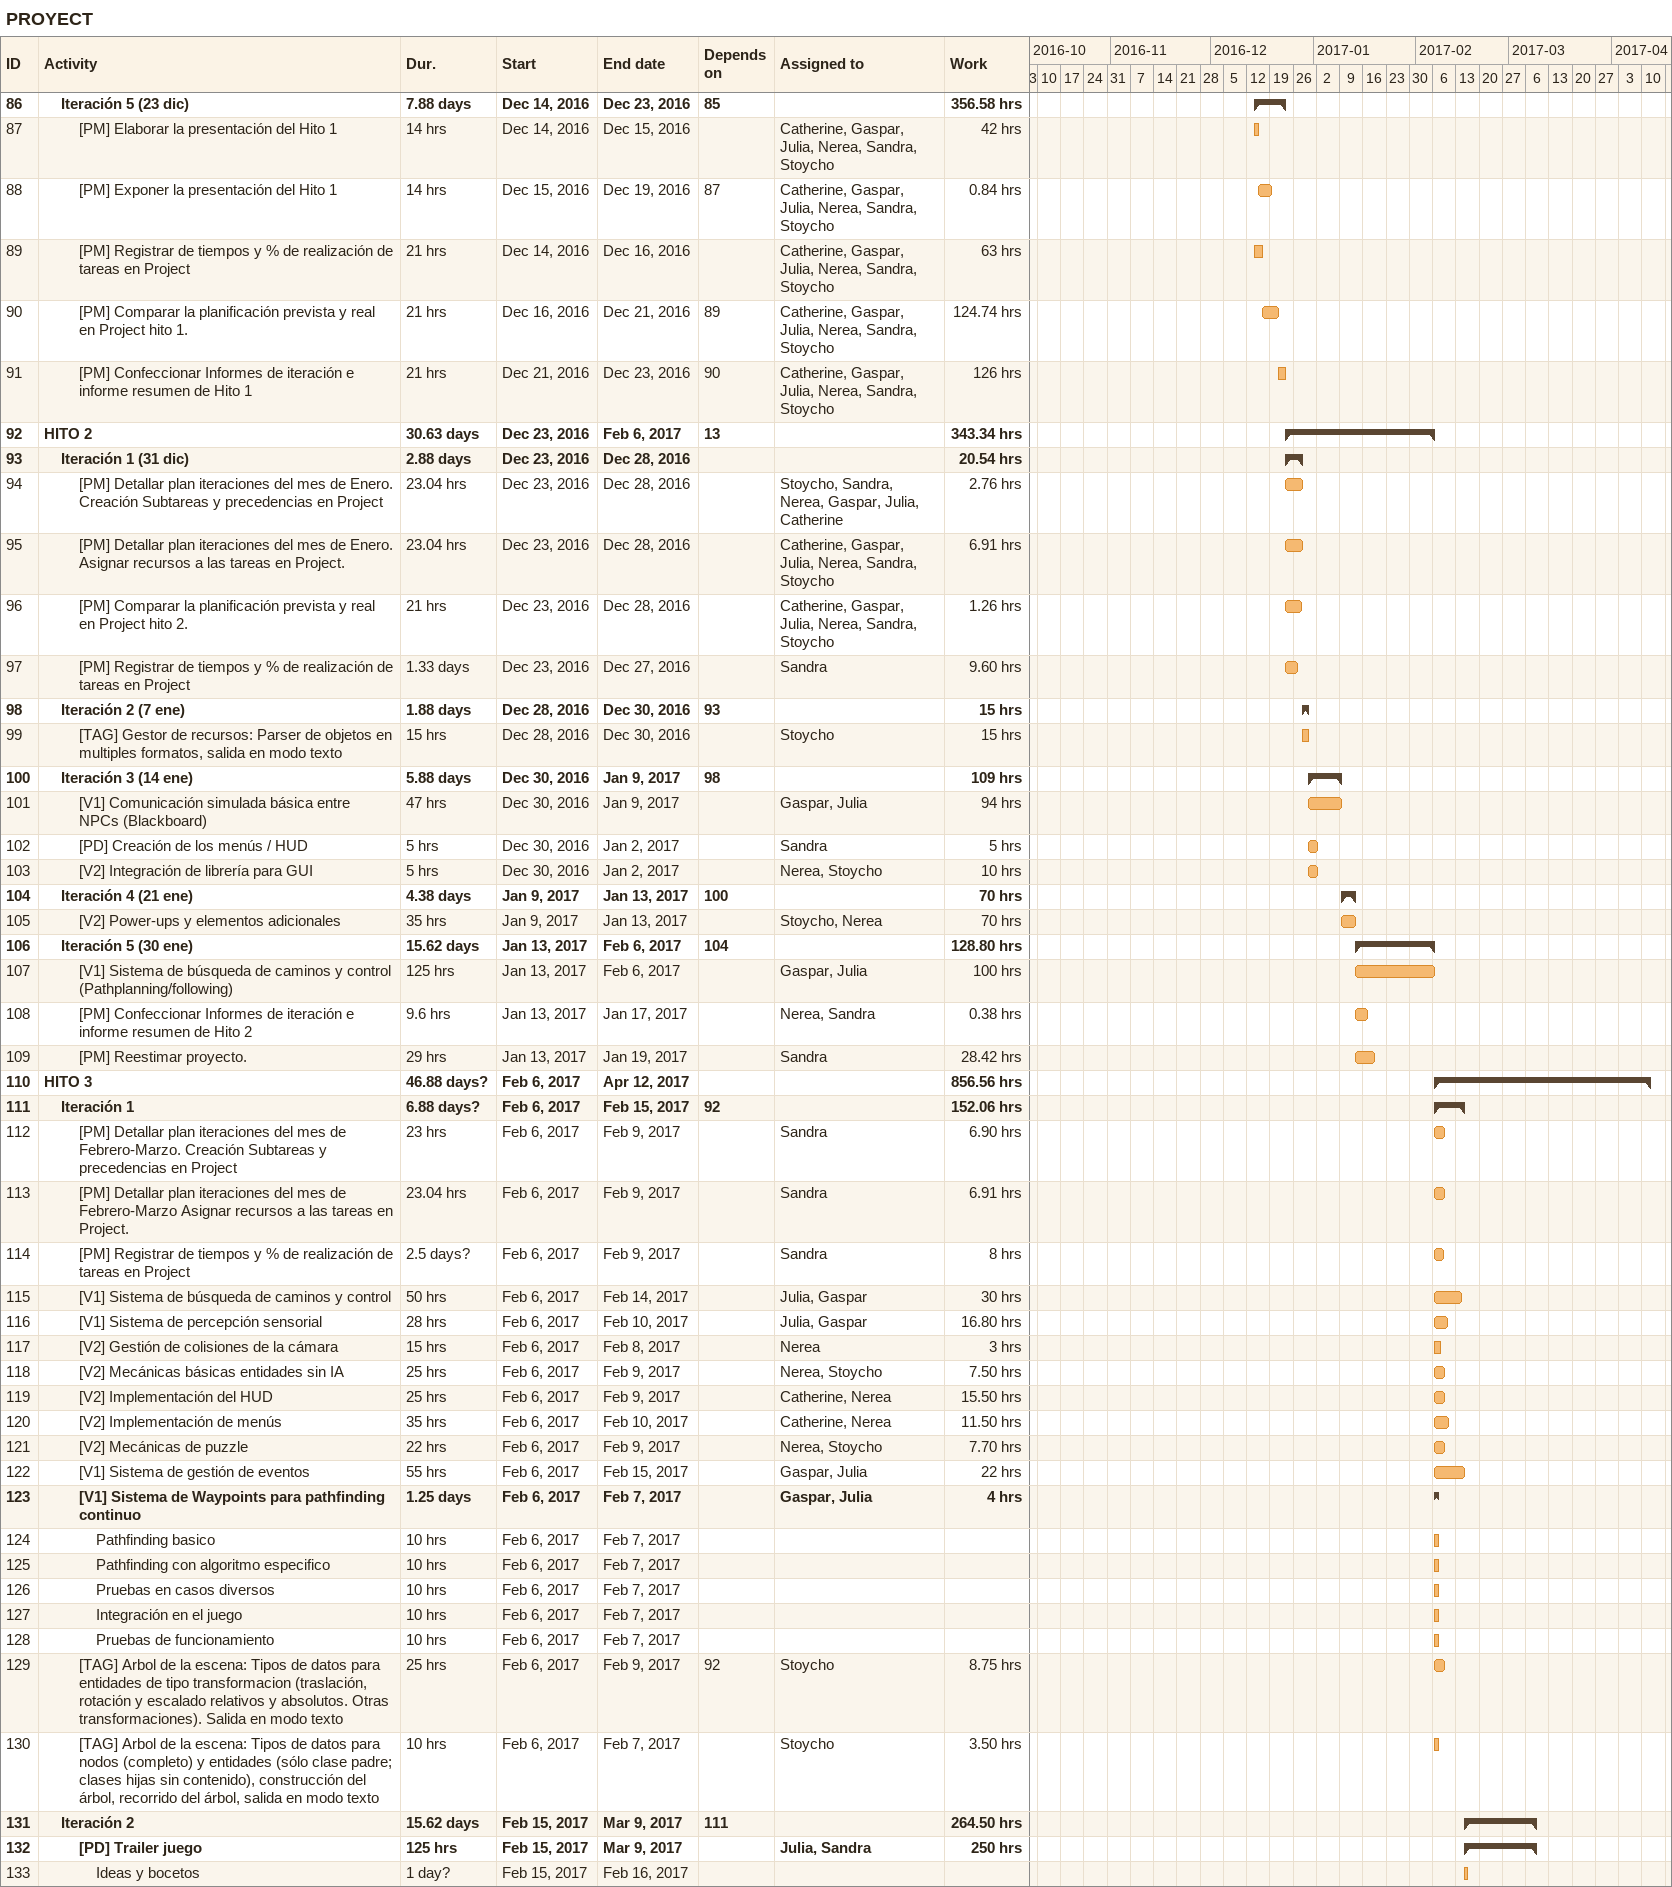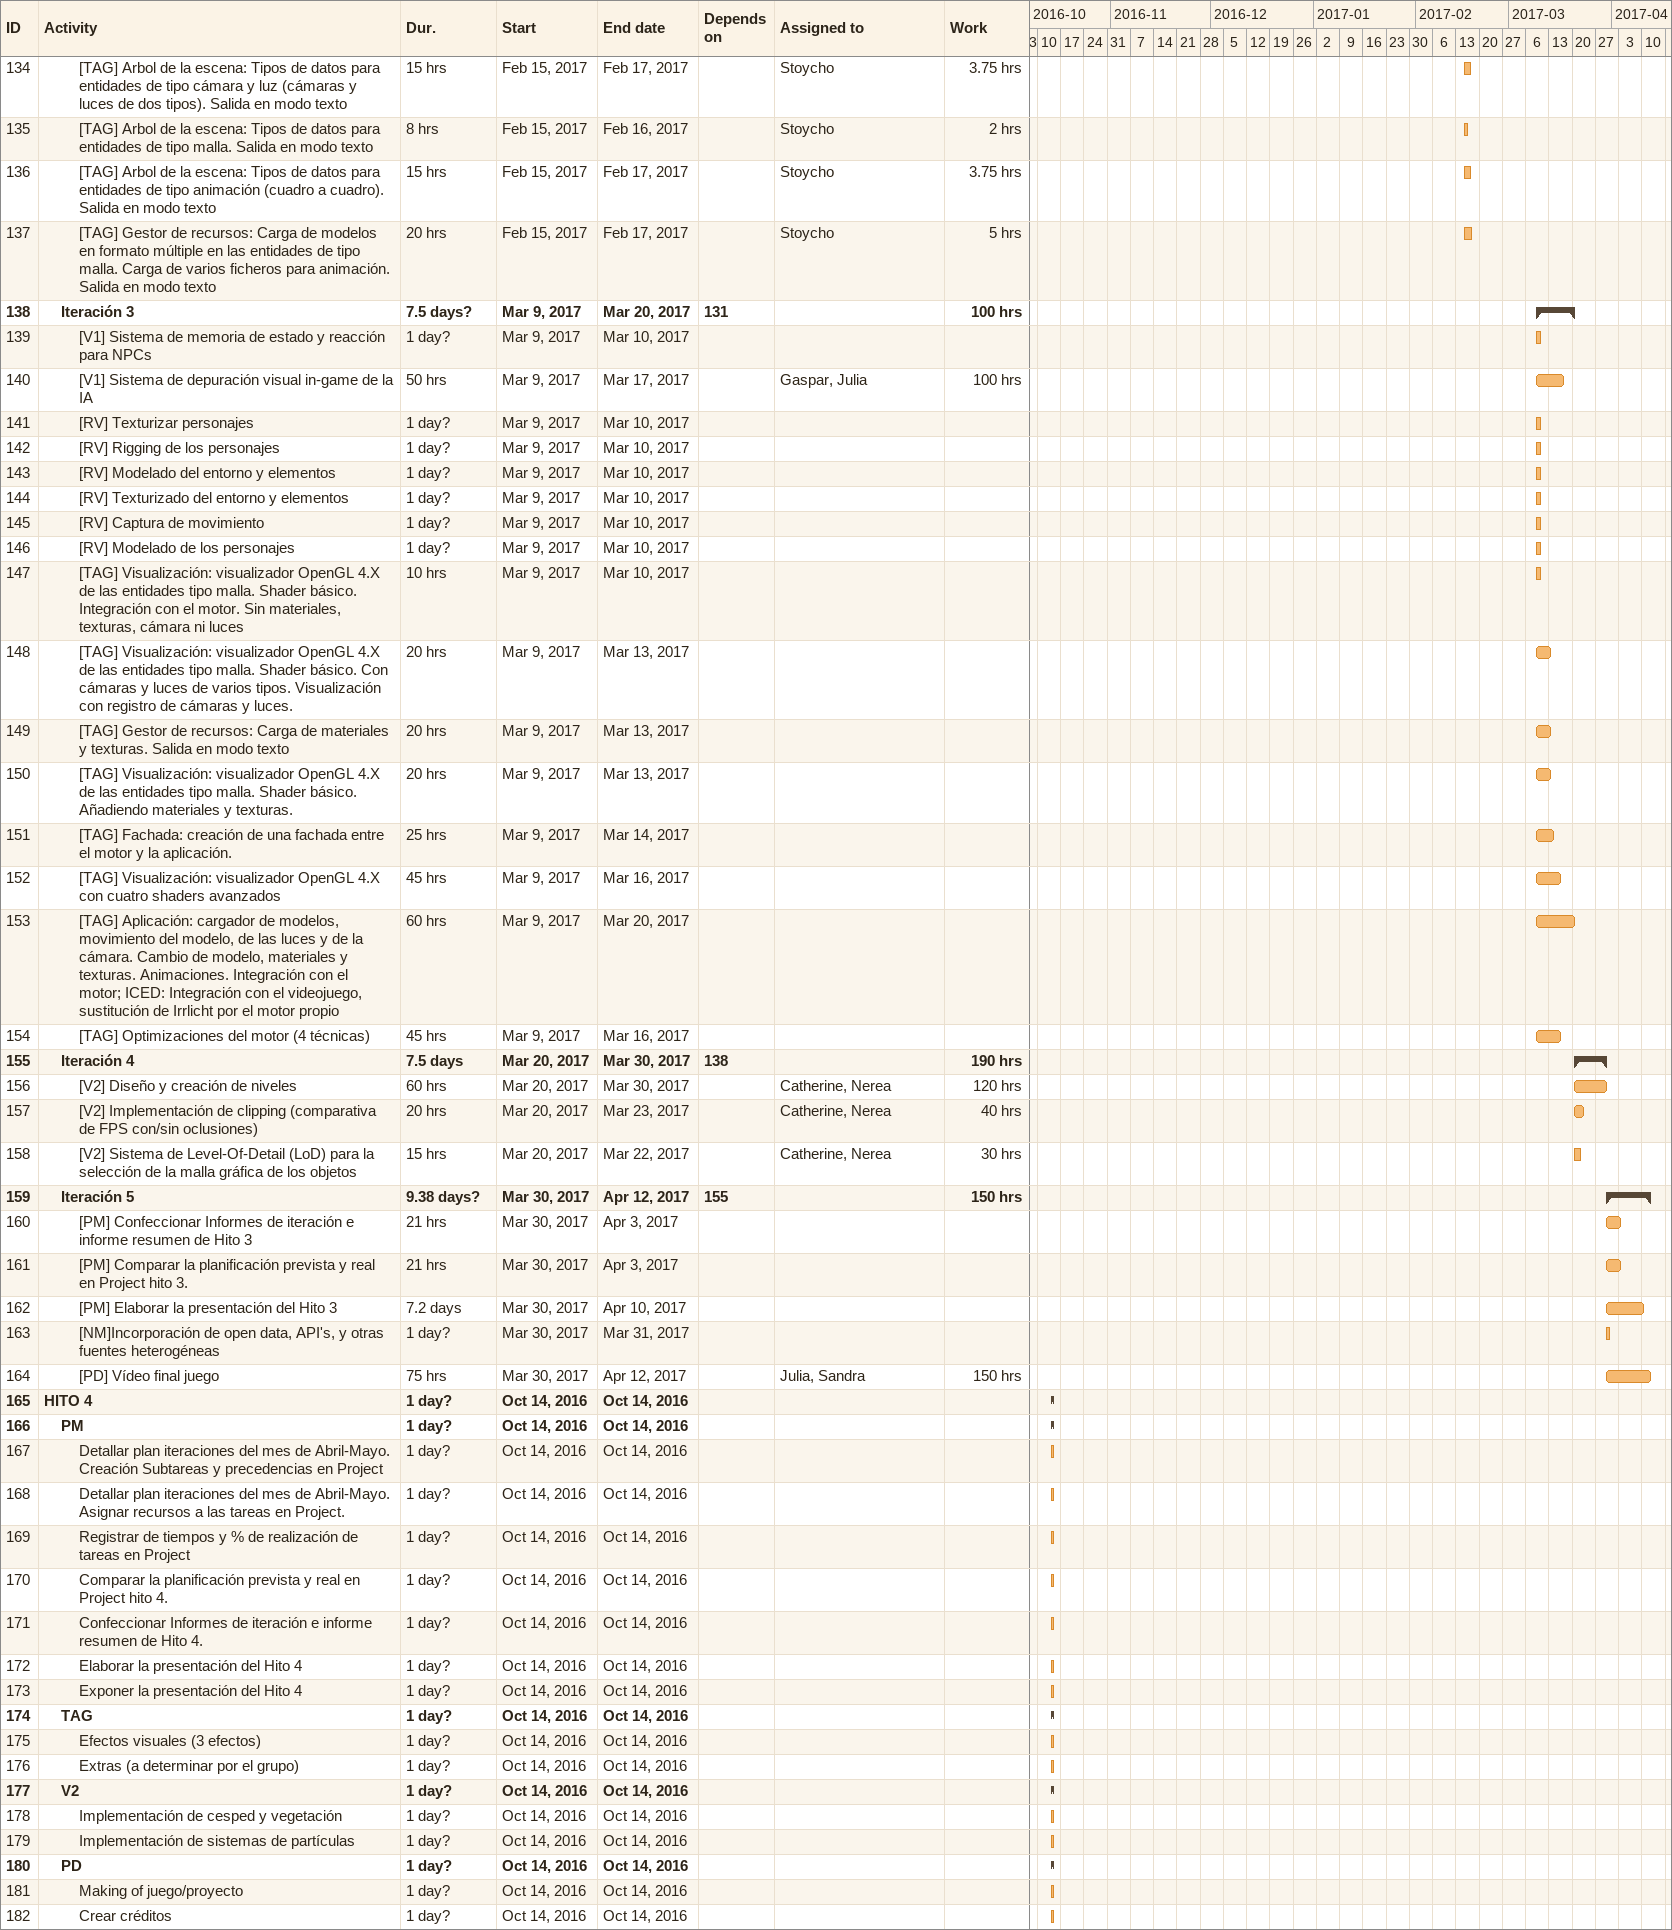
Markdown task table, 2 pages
PROYECT

| ID | Level | Task | Duration | Start | Finish | Predecessors | Resources | Work (h) |
|---|---|---|---|---|---|---|---|---|
| 86 | 2 | **Iteración 5 (23 dic)** | 7.88d | 2016-12-14 | 2016-12-23 | 85 |  | 356.58 |
| 87 | 3 | [PM] Elaborar la presentación del Hito 1 | 14h | 2016-12-14 | 2016-12-15 |  | Catherine, Gaspar, Julia, Nerea, Sandra, Stoycho | 42 |
| 88 | 3 | [PM] Exponer la presentación del Hito 1 | 14h | 2016-12-15 | 2016-12-19 | 87 | Catherine, Gaspar, Julia, Nerea, Sandra, Stoycho | 0.84 |
| 89 | 3 | [PM] Registrar de tiempos y % de realización de tareas en Project | 21h | 2016-12-14 | 2016-12-16 |  | Catherine, Gaspar, Julia, Nerea, Sandra, Stoycho | 63 |
| 90 | 3 | [PM] Comparar la planificación prevista y real en Project hito 1. | 21h | 2016-12-16 | 2016-12-21 | 89 | Catherine, Gaspar, Julia, Nerea, Sandra, Stoycho | 124.74 |
| 91 | 3 | [PM] Confeccionar Informes de iteración e informe resumen de Hito 1 | 21h | 2016-12-21 | 2016-12-23 | 90 | Catherine, Gaspar, Julia, Nerea, Sandra, Stoycho | 126 |
| 92 | 1 | **HITO 2** | 30.63d | 2016-12-23 | 2017-02-06 | 13 |  | 343.34 |
| 93 | 2 | **Iteración 1 (31 dic)** | 2.88d | 2016-12-23 | 2016-12-28 |  |  | 20.54 |
| 94 | 3 | [PM] Detallar plan iteraciones del mes de Enero. Creación Subtareas y precedencias en Project | 23.04h | 2016-12-23 | 2016-12-28 |  | Stoycho, Sandra, Nerea, Gaspar, Julia, Catherine | 2.76 |
| 95 | 3 | [PM] Detallar plan iteraciones del mes de Enero. Asignar recursos a las tareas en Project. | 23.04h | 2016-12-23 | 2016-12-28 |  | Catherine, Gaspar, Julia, Nerea, Sandra, Stoycho | 6.91 |
| 96 | 3 | [PM] Comparar la planificación prevista y real en Project hito 2. | 21h | 2016-12-23 | 2016-12-28 |  | Catherine, Gaspar, Julia, Nerea, Sandra, Stoycho | 1.26 |
| 97 | 3 | [PM] Registrar de tiempos y % de realización de tareas en Project | 1.33d | 2016-12-23 | 2016-12-27 |  | Sandra | 9.60 |
| 98 | 2 | **Iteración 2 (7 ene)** | 1.88d | 2016-12-28 | 2016-12-30 | 93 |  | 15 |
| 99 | 3 | [TAG] Gestor de recursos: Parser de objetos en multiples formatos, salida en modo texto | 15h | 2016-12-28 | 2016-12-30 |  | Stoycho | 15 |
| 100 | 2 | **Iteración 3 (14 ene)** | 5.88d | 2016-12-30 | 2017-01-09 | 98 |  | 109 |
| 101 | 3 | [V1] Comunicación simulada básica entre NPCs (Blackboard) | 47h | 2016-12-30 | 2017-01-09 |  | Gaspar, Julia | 94 |
| 102 | 3 | [PD] Creación de los menús / HUD | 5h | 2016-12-30 | 2017-01-02 |  | Sandra | 5 |
| 103 | 3 | [V2] Integración de librería para GUI | 5h | 2016-12-30 | 2017-01-02 |  | Nerea, Stoycho | 10 |
| 104 | 2 | **Iteración 4 (21 ene)** | 4.38d | 2017-01-09 | 2017-01-13 | 100 |  | 70 |
| 105 | 3 | [V2] Power-ups y elementos adicionales | 35h | 2017-01-09 | 2017-01-13 |  | Stoycho, Nerea | 70 |
| 106 | 2 | **Iteración 5 (30 ene)** | 15.62d | 2017-01-13 | 2017-02-06 | 104 |  | 128.80 |
| 107 | 3 | [V1] Sistema de búsqueda de caminos y control (Pathplanning/following) | 125h | 2017-01-13 | 2017-02-06 |  | Gaspar, Julia | 100 |
| 108 | 3 | [PM] Confeccionar Informes de iteración e informe resumen de Hito 2 | 9.6h | 2017-01-13 | 2017-01-17 |  | Nerea, Sandra | 0.38 |
| 109 | 3 | [PM] Reestimar proyecto. | 29h | 2017-01-13 | 2017-01-19 |  | Sandra | 28.42 |
| 110 | 1 | **HITO 3** | 46.88d? | 2017-02-06 | 2017-04-12 |  |  | 856.56 |
| 111 | 2 | **Iteración 1** | 6.88d? | 2017-02-06 | 2017-02-15 | 92 |  | 152.06 |
| 112 | 3 | [PM] Detallar plan iteraciones del mes de Febrero-Marzo. Creación Subtareas y precedencias en Project | 23h | 2017-02-06 | 2017-02-09 |  | Sandra | 6.90 |
| 113 | 3 | [PM] Detallar plan iteraciones del mes de Febrero-Marzo Asignar recursos a las tareas en Project. | 23.04h | 2017-02-06 | 2017-02-09 |  | Sandra | 6.91 |
| 114 | 3 | [PM] Registrar de tiempos y % de realización de tareas en Project | 2.5d? | 2017-02-06 | 2017-02-09 |  | Sandra | 8 |
| 115 | 3 | [V1] Sistema de búsqueda de caminos y control | 50h | 2017-02-06 | 2017-02-14 |  | Julia, Gaspar | 30 |
| 116 | 3 | [V1] Sistema de percepción sensorial | 28h | 2017-02-06 | 2017-02-10 |  | Julia, Gaspar | 16.80 |
| 117 | 3 | [V2] Gestión de colisiones de la cámara | 15h | 2017-02-06 | 2017-02-08 |  | Nerea | 3 |
| 118 | 3 | [V2] Mecánicas básicas entidades sin IA | 25h | 2017-02-06 | 2017-02-09 |  | Nerea, Stoycho | 7.50 |
| 119 | 3 | [V2] Implementación del HUD | 25h | 2017-02-06 | 2017-02-09 |  | Catherine, Nerea | 15.50 |
| 120 | 3 | [V2] Implementación de menús | 35h | 2017-02-06 | 2017-02-10 |  | Catherine, Nerea | 11.50 |
| 121 | 3 | [V2] Mecánicas de puzzle | 22h | 2017-02-06 | 2017-02-09 |  | Nerea, Stoycho | 7.70 |
| 122 | 3 | [V1] Sistema de gestión de eventos | 55h | 2017-02-06 | 2017-02-15 |  | Gaspar, Julia | 22 |
| 123 | 3 | **[V1] Sistema de Waypoints para pathfinding continuo** | 1.25d | 2017-02-06 | 2017-02-07 |  | Gaspar, Julia | 4 |
| 124 | 4 | Pathfinding basico | 10h | 2017-02-06 | 2017-02-07 |  |  |  |
| 125 | 4 | Pathfinding con algoritmo especifico | 10h | 2017-02-06 | 2017-02-07 |  |  |  |
| 126 | 4 | Pruebas en casos diversos | 10h | 2017-02-06 | 2017-02-07 |  |  |  |
| 127 | 4 | Integración en el juego | 10h | 2017-02-06 | 2017-02-07 |  |  |  |
| 128 | 4 | Pruebas de funcionamiento | 10h | 2017-02-06 | 2017-02-07 |  |  |  |
| 129 | 3 | [TAG] Arbol de la escena: Tipos de datos para entidades de tipo transformacion (traslación, rotación y escalado relativos y absolutos. Otras transformaciones). Salida en modo texto | 25h | 2017-02-06 | 2017-02-09 | 92 | Stoycho | 8.75 |
| 130 | 3 | [TAG] Arbol de la escena: Tipos de datos para nodos (completo) y entidades (sólo clase padre; clases hijas sin contenido), construcción del árbol, recorrido del árbol, salida en modo texto | 10h | 2017-02-06 | 2017-02-07 |  | Stoycho | 3.50 |
| 131 | 2 | **Iteración 2** | 15.62d | 2017-02-15 | 2017-03-09 | 111 |  | 264.50 |
| 132 | 3 | **[PD] Trailer juego** | 125h | 2017-02-15 | 2017-03-09 |  | Julia, Sandra | 250 |
| 133 | 4 | Ideas y bocetos | 1d? | 2017-02-15 | 2017-02-16 |  |  |  |
| 134 | 3 | [TAG] Arbol de la escena: Tipos de datos para entidades de tipo cámara y luz (cámaras y luces de dos tipos). Salida en modo texto | 15h | 2017-02-15 | 2017-02-17 |  | Stoycho | 3.75 |
| 135 | 3 | [TAG] Arbol de la escena: Tipos de datos para entidades de tipo malla. Salida en modo texto | 8h | 2017-02-15 | 2017-02-16 |  | Stoycho | 2 |
| 136 | 3 | [TAG] Arbol de la escena: Tipos de datos para entidades de tipo animación (cuadro a cuadro). Salida en modo texto | 15h | 2017-02-15 | 2017-02-17 |  | Stoycho | 3.75 |
| 137 | 3 | [TAG] Gestor de recursos: Carga de modelos en formato múltiple en las entidades de tipo malla. Carga de varios ficheros para animación. Salida en modo texto | 20h | 2017-02-15 | 2017-02-17 |  | Stoycho | 5 |
| 138 | 2 | **Iteración 3** | 7.5d? | 2017-03-09 | 2017-03-20 | 131 |  | 100 |
| 139 | 3 | [V1] Sistema de memoria de estado y reacción para NPCs | 1d? | 2017-03-09 | 2017-03-10 |  |  |  |
| 140 | 3 | [V1] Sistema de depuración visual in-game de la IA | 50h | 2017-03-09 | 2017-03-17 |  | Gaspar, Julia | 100 |
| 141 | 3 | [RV] Texturizar personajes | 1d? | 2017-03-09 | 2017-03-10 |  |  |  |
| 142 | 3 | [RV] Rigging de los personajes | 1d? | 2017-03-09 | 2017-03-10 |  |  |  |
| 143 | 3 | [RV] Modelado del entorno y elementos | 1d? | 2017-03-09 | 2017-03-10 |  |  |  |
| 144 | 3 | [RV] Texturizado del entorno y elementos | 1d? | 2017-03-09 | 2017-03-10 |  |  |  |
| 145 | 3 | [RV] Captura de movimiento | 1d? | 2017-03-09 | 2017-03-10 |  |  |  |
| 146 | 3 | [RV] Modelado de los personajes | 1d? | 2017-03-09 | 2017-03-10 |  |  |  |
| 147 | 3 | [TAG] Visualización: visualizador OpenGL 4.X de las entidades tipo malla. Shader básico. Integración con el motor. Sin materiales, texturas, cámara ni luces | 10h | 2017-03-09 | 2017-03-10 |  |  |  |
| 148 | 3 | [TAG] Visualización: visualizador OpenGL 4.X de las entidades tipo malla. Shader básico. Con cámaras y luces de varios tipos. Visualización con registro de cámaras y luces. | 20h | 2017-03-09 | 2017-03-13 |  |  |  |
| 149 | 3 | [TAG] Gestor de recursos: Carga de materiales y texturas. Salida en modo texto | 20h | 2017-03-09 | 2017-03-13 |  |  |  |
| 150 | 3 | [TAG] Visualización: visualizador OpenGL 4.X de las entidades tipo malla. Shader básico. Añadiendo materiales y texturas. | 20h | 2017-03-09 | 2017-03-13 |  |  |  |
| 151 | 3 | [TAG] Fachada: creación de una fachada entre el motor y la aplicación. | 25h | 2017-03-09 | 2017-03-14 |  |  |  |
| 152 | 3 | [TAG] Visualización: visualizador OpenGL 4.X con cuatro shaders avanzados | 45h | 2017-03-09 | 2017-03-16 |  |  |  |
| 153 | 3 | [TAG] Aplicación: cargador de modelos, movimiento del modelo, de las luces y de la cámara. Cambio de modelo, materiales y texturas. Animaciones. Integración con el motor; ICED: Integración con el videojuego, sustitución de Irrlicht por el motor propio | 60h | 2017-03-09 | 2017-03-20 |  |  |  |
| 154 | 3 | [TAG] Optimizaciones del motor (4 técnicas) | 45h | 2017-03-09 | 2017-03-16 |  |  |  |
| 155 | 2 | **Iteración 4** | 7.5d | 2017-03-20 | 2017-03-30 | 138 |  | 190 |
| 156 | 3 | [V2] Diseño y creación de niveles | 60h | 2017-03-20 | 2017-03-30 |  | Catherine, Nerea | 120 |
| 157 | 3 | [V2] Implementación de clipping (comparativa de FPS con/sin oclusiones) | 20h | 2017-03-20 | 2017-03-23 |  | Catherine, Nerea | 40 |
| 158 | 3 | [V2] Sistema de Level-Of-Detail (LoD) para la selección de la malla gráfica de los objetos | 15h | 2017-03-20 | 2017-03-22 |  | Catherine, Nerea | 30 |
| 159 | 2 | **Iteración 5** | 9.38d? | 2017-03-30 | 2017-04-12 | 155 |  | 150 |
| 160 | 3 | [PM] Confeccionar Informes de iteración e informe resumen de Hito 3 | 21h | 2017-03-30 | 2017-04-03 |  |  |  |
| 161 | 3 | [PM] Comparar la planificación prevista y real en Project hito 3. | 21h | 2017-03-30 | 2017-04-03 |  |  |  |
| 162 | 3 | [PM] Elaborar la presentación del Hito 3 | 7.2d | 2017-03-30 | 2017-04-10 |  |  |  |
| 163 | 3 | [NM]Incorporación de open data, API's, y otras fuentes heterogéneas | 1d? | 2017-03-30 | 2017-03-31 |  |  |  |
| 164 | 3 | [PD] Vídeo final juego | 75h | 2017-03-30 | 2017-04-12 |  | Julia, Sandra | 150 |
| 165 | 1 | **HITO 4** | 1d? | 2016-10-14 | 2016-10-14 |  |  |  |
| 166 | 2 | **PM** | 1d? | 2016-10-14 | 2016-10-14 |  |  |  |
| 167 | 3 | Detallar plan iteraciones del mes de Abril-Mayo. Creación Subtareas y precedencias en Project | 1d? | 2016-10-14 | 2016-10-14 |  |  |  |
| 168 | 3 | Detallar plan iteraciones del mes de Abril-Mayo. Asignar recursos a las tareas en Project. | 1d? | 2016-10-14 | 2016-10-14 |  |  |  |
| 169 | 3 | Registrar de tiempos y % de realización de tareas en Project | 1d? | 2016-10-14 | 2016-10-14 |  |  |  |
| 170 | 3 | Comparar la planificación prevista y real en Project hito 4. | 1d? | 2016-10-14 | 2016-10-14 |  |  |  |
| 171 | 3 | Confeccionar Informes de iteración e informe resumen de Hito 4. | 1d? | 2016-10-14 | 2016-10-14 |  |  |  |
| 172 | 3 | Elaborar la presentación del Hito 4 | 1d? | 2016-10-14 | 2016-10-14 |  |  |  |
| 173 | 3 | Exponer la presentación del Hito 4 | 1d? | 2016-10-14 | 2016-10-14 |  |  |  |
| 174 | 2 | **TAG** | 1d? | 2016-10-14 | 2016-10-14 |  |  |  |
| 175 | 3 | Efectos visuales (3 efectos) | 1d? | 2016-10-14 | 2016-10-14 |  |  |  |
| 176 | 3 | Extras (a determinar por el grupo) | 1d? | 2016-10-14 | 2016-10-14 |  |  |  |
| 177 | 2 | **V2** | 1d? | 2016-10-14 | 2016-10-14 |  |  |  |
| 178 | 3 | Implementación de cesped y vegetación | 1d? | 2016-10-14 | 2016-10-14 |  |  |  |
| 179 | 3 | Implementación de sistemas de partículas | 1d? | 2016-10-14 | 2016-10-14 |  |  |  |
| 180 | 2 | **PD** | 1d? | 2016-10-14 | 2016-10-14 |  |  |  |
| 181 | 3 | Making of juego/proyecto | 1d? | 2016-10-14 | 2016-10-14 |  |  |  |
| 182 | 3 | Crear créditos | 1d? | 2016-10-14 | 2016-10-14 |  |  |  |
